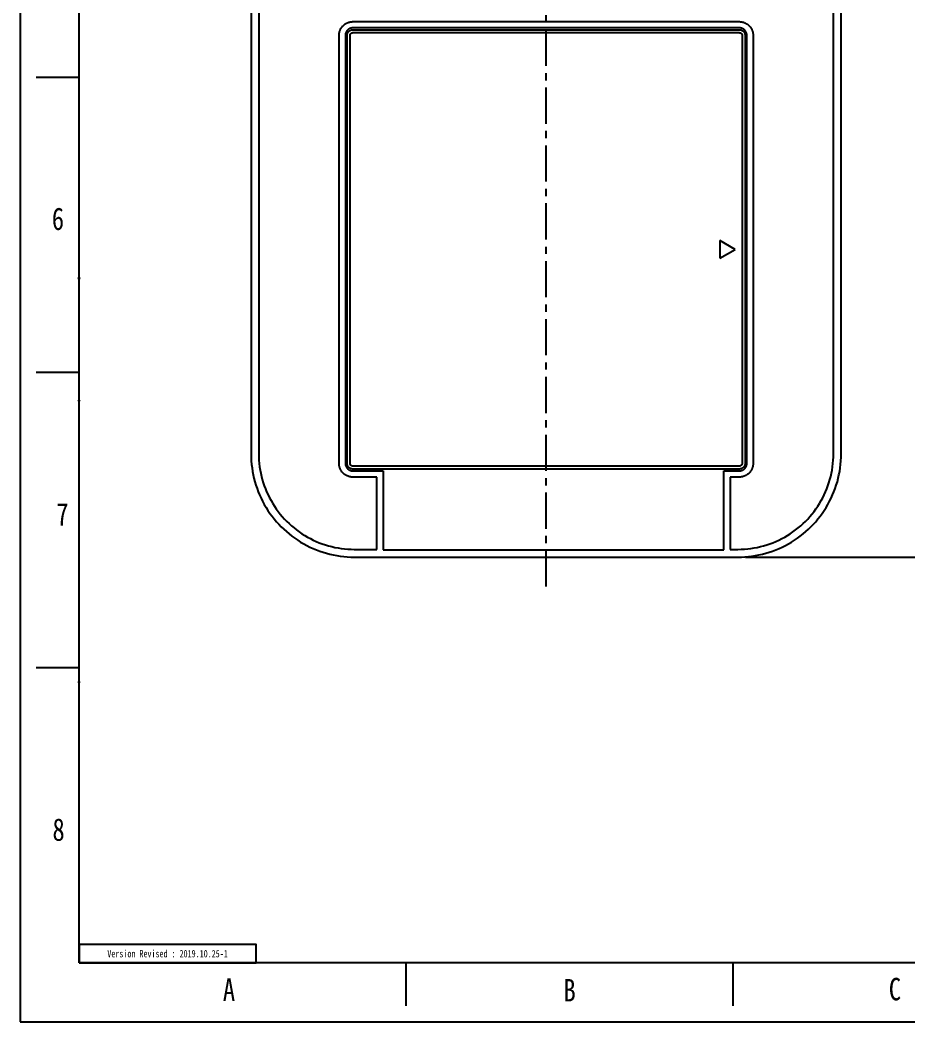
# Model space of a CAD drawing. Header units: millimetres. Extents: x 2797 to 5646, y -2218 to -1126.
# Drawn here: x 2796.8 to 3097.8, y -2218.1 to -1878.7 of the extents above; entities that cross this region are included whole.
import ezdxf

# ---------------------------------------------------------------- set-up
doc = ezdxf.new("R2010")
doc.units = ezdxf.units.MM
doc.header["$LTSCALE"] = 32.67
doc.header["$PDMODE"] = 3
doc.header["$PDSIZE"] = 0.3
doc.linetypes.add('CENTER', pattern=[0.6, 0.375, -0.075, 0.075, -0.075])
doc.layers.get('0').update_dxf_attribs({"linetype": 'CONTINUOUS'})
doc.layers.get('Defpoints').update_dxf_attribs({"linetype": 'CONTINUOUS'})
for name, color, linetype in [('______', 1, 'CENTER'), ('FORM', 7, 'CONTINUOUS'), ('OUTLINE', 2, 'CONTINUOUS'), ('TEXT', 2, 'CONTINUOUS')]:
    doc.layers.add(name, color=color, linetype=linetype)
doc.styles.get("Standard").update_dxf_attribs({"font": 'txt', "width": 0.8})
doc.dimstyles.new('DIMSTYLE_1', dxfattribs={"dimtxt": 3.5, "dimasz": 3.5, "dimexe": 1, "dimexo": 1, "dimgap": 1, "dimtad": 1, "dimzin": 0, "dimdsep": 46, "dimtxsty": 'Standard', "dimcen": 0, "dimclrd": 5, "dimclre": 5, "dimazin": 0, "dimtp": 0.3, "dimtm": 0.3, "dimtfac": 1, "dimtofl": 0, "dimtmove": 0, "dimatfit": 3, "dimfxl": 0, "dimtolj": 1, "dimtzin": 0, "dimarcsym": 0})

# ---------------------------------------------------------------- blocks, each defined once
blk = doc.blocks.new('*D63')
at = {"color": 3, "lineweight": -2}
for p, q in [((3042.11, -1770.63), (3122.97, -1770.63)), ((3121.97, -1780.63), (3121.97, -2050.62)), ((3042.71, -2060.62), (3122.97, -2060.62))]:
    blk.add_line(p, q, dxfattribs=at)
at = {"color": 3}
for points in [[(3120.3, -1780.63), (3123.64, -1780.63), (3121.97, -1770.63)], [(3120.3, -2050.62), (3123.64, -2050.62), (3121.97, -2060.62)]]:
    blk.add_solid(points, dxfattribs=at)
at = {"layer": 'Defpoints', "color": 0}
for p in [(3040.11, -1770.63), (3040.71, -2060.62), (3121.97, -2060.62)]:
    blk.add_point(p, dxfattribs=at)
at = {"color": 3, "insert": (3114.97, -1915.63), "char_height": 10, "attachment_point": 5, "rotation": 90}
blk.add_mtext('\\A1;290', dxfattribs=at)

msp = doc.modelspace()

# ---------------------------------------------------------------- linework, layer by layer
at = {"color": 7, "linetype": 'Continuous'}
for p, q in [((2796.82, -1378.13), (2796.82, -2218.13)), ((2816.82, -1898.13), (2802.29, -1898.13)), ((2816.82, -1998.13), (2802.29, -1998.13)), ((2816.82, -2098.13), (2802.29, -2098.13)), ((2927.63, -2198.14), (2927.63, -2212.67)), ((3038.43, -2198.13), (3038.43, -2212.67)), ((2796.82, -2218.13), (3390.82, -2218.13))]:
    msp.add_line(p, q, dxfattribs=at)
at = {"linetype": 'Continuous'}
for p, q in [((2816.82, -2198.13), (2816.82, -1398.13)), ((3370.82, -2198.13), (2816.82, -2198.13))]:
    msp.add_line(p, q, dxfattribs=at)
for p in [(2816.82, -1966.15), (2816.82, -1966.15), (2816.82, -2007.53), (2816.82, -2007.53), (2816.82, -2102.83), (2816.82, -2102.83)]:
    msp.add_point(p)
at = {"layer": '______', "color": 1}
msp.add_line((2975.11, -2070.63), (2975.11, -1760.63), dxfattribs=at)
at = {"layer": 'FORM'}
msp.add_lwpolyline([(2816.82, -2198.13), (2876.82, -2198.13), (2876.82, -2191.88), (2816.82, -2191.88)], close=True, dxfattribs=at)
at = {"layer": 'OUTLINE', "color": 7}
for p, q in [((2875.11, -1805.63), (2875.11, -2025.63)), ((2877.73, -1805.64), (2877.73, -2025.63)), ((3072.5, -2025.63), (3072.5, -1805.64)), ((3075.11, -2025.63), (3075.11, -1805.63)), ((2906.33, -1880.59), (2906.44, -1880.48)), ((2906.44, -1880.48), (2906.56, -1880.37)), ((2906.56, -1880.37), (2906.69, -1880.27)), ((2906.69, -1880.27), (2906.81, -1880.17)), ((2906.81, -1880.17), (2906.94, -1880.07)), ((2906.94, -1880.07), (2907.07, -1879.99)), ((2907.07, -1879.99), (2907.21, -1879.9)), ((2907.21, -1879.9), (2907.34, -1879.82)), ((2907.34, -1879.82), (2907.48, -1879.74)), ((2907.48, -1879.74), (2907.63, -1879.67)), ((2907.63, -1879.67), (2907.77, -1879.61)), ((2907.77, -1879.61), (2907.92, -1879.55)), ((2907.92, -1879.55), (2908.07, -1879.49)), ((2908.07, -1879.49), (2908.22, -1879.44)), ((2908.22, -1879.44), (2908.37, -1879.4)), ((2908.37, -1879.4), (2908.53, -1879.36)), ((2908.53, -1879.36), (2908.68, -1879.32)), ((2908.68, -1879.32), (2908.84, -1879.29)), ((2908.84, -1879.29), (2908.99, -1879.27)), ((2908.99, -1879.27), (2909.15, -1879.25)), ((2909.15, -1879.25), (2909.31, -1879.24)), ((2909.31, -1879.24), (2909.47, -1879.23)), ((2909.47, -1879.23), (2909.63, -1879.23)), ((2909.63, -1879.23), (3040.6, -1879.23)), ((3040.6, -1879.23), (3040.76, -1879.23)), ((3040.76, -1879.23), (3040.93, -1879.24)), ((3040.93, -1879.24), (3041.09, -1879.25)), ((3041.09, -1879.25), (3041.25, -1879.27)), ((3041.25, -1879.27), (3041.41, -1879.29)), ((3041.41, -1879.29), (3041.57, -1879.33)), ((3041.57, -1879.33), (3041.73, -1879.36)), ((3041.73, -1879.36), (3041.89, -1879.4)), ((3041.89, -1879.4), (3042.04, -1879.45)), ((3042.04, -1879.45), (3042.2, -1879.5)), ((3042.2, -1879.5), (3042.35, -1879.56)), ((3042.35, -1879.56), (3042.5, -1879.63)), ((3042.5, -1879.63), (3042.64, -1879.69)), ((3042.64, -1879.69), (3042.79, -1879.77)), ((3042.79, -1879.77), (3042.93, -1879.85)), ((3042.93, -1879.85), (3043.07, -1879.93)), ((3043.07, -1879.93), (3043.21, -1880.02)), ((3043.21, -1880.02), (3043.34, -1880.11)), ((3043.34, -1880.11), (3043.47, -1880.21)), ((3043.47, -1880.21), (3043.6, -1880.31)), ((3043.6, -1880.31), (3043.72, -1880.42)), ((3043.72, -1880.42), (3043.84, -1880.53)), ((3043.84, -1880.53), (3043.96, -1880.64)), ((2904.96, -1883.72), (2904.97, -1883.56)), ((2904.96, -1883.88), (2904.96, -1883.72)), ((2904.96, -2028.88), (2904.96, -1883.88)), ((2904.97, -1883.56), (2904.98, -1883.4)), ((2904.98, -1883.4), (2905, -1883.25)), ((2905, -1883.25), (2905.03, -1883.09)), ((2905.03, -1883.09), (2905.06, -1882.93)), ((2905.06, -1882.93), (2905.09, -1882.78)), ((2905.09, -1882.78), (2905.13, -1882.62)), ((2905.13, -1882.62), (2905.18, -1882.47)), ((2905.18, -1882.47), (2905.23, -1882.32)), ((2905.23, -1882.32), (2905.29, -1882.17)), ((2905.29, -1882.17), (2905.35, -1882.02)), ((2905.35, -1882.02), (2905.41, -1881.88)), ((2905.41, -1881.88), (2905.49, -1881.74)), ((2905.49, -1881.74), (2905.56, -1881.6)), ((2905.56, -1881.6), (2905.64, -1881.46)), ((2905.64, -1881.46), (2905.73, -1881.32)), ((2905.73, -1881.32), (2905.82, -1881.19)), ((2905.82, -1881.19), (2905.91, -1881.07)), ((2905.91, -1881.07), (2906.01, -1880.94)), ((2906.01, -1880.94), (2906.11, -1880.82)), ((2906.11, -1880.82), (2906.22, -1880.7)), ((2906.22, -1880.7), (2906.33, -1880.59)), ((2907.09, -1883.62), (2907.08, -1883.7)), ((2907.08, -1883.7), (2907.08, -1883.79)), ((2907.08, -1883.79), (2907.08, -1883.88)), ((2907.08, -1883.88), (2907.08, -2028.88)), ((2907.1, -1883.53), (2907.09, -1883.62)), ((2907.12, -1883.44), (2907.1, -1883.53)), ((2907.13, -1883.35), (2907.12, -1883.44)), ((2907.15, -1883.27), (2907.13, -1883.35)), ((2907.17, -1883.18), (2907.15, -1883.27)), ((2907.2, -1883.1), (2907.17, -1883.18)), ((2907.23, -1883.01), (2907.2, -1883.1)), ((2907.26, -1882.93), (2907.23, -1883.01)), ((2907.3, -1882.85), (2907.26, -1882.93)), ((2907.33, -1882.77), (2907.3, -1882.85)), ((2907.37, -1882.69), (2907.33, -1882.77)), ((2907.42, -1882.61), (2907.37, -1882.69)), ((2907.46, -1882.54), (2907.42, -1882.61)), ((2907.51, -1882.46), (2907.46, -1882.54)), ((2907.56, -1882.39), (2907.51, -1882.46)), ((2907.61, -1882.32), (2907.56, -1882.39)), ((2907.67, -1882.25), (2907.61, -1882.32)), ((2907.73, -1882.18), (2907.67, -1882.25)), ((2907.68, -1883.88), (2907.69, -1883.82)), ((2907.68, -2028.88), (2907.68, -1883.88)), ((2907.69, -1883.75), (2907.7, -1883.68)), ((2907.69, -1883.82), (2907.69, -1883.75)), ((2907.7, -1883.62), (2907.71, -1883.55)), ((2907.7, -1883.68), (2907.7, -1883.62)), ((2907.71, -1883.55), (2907.73, -1883.49)), ((2907.79, -1882.12), (2907.73, -1882.18)), ((2907.73, -1883.49), (2907.74, -1883.42)), ((2907.74, -1883.42), (2907.76, -1883.36)), ((2907.76, -1883.36), (2907.78, -1883.3)), ((2907.78, -1883.3), (2907.8, -1883.24)), ((2907.85, -1882.06), (2907.79, -1882.12)), ((2907.8, -1883.24), (2907.82, -1883.17)), ((2907.82, -1883.17), (2907.84, -1883.11)), ((2907.84, -1883.11), (2907.87, -1883.05)), ((2907.92, -1881.99), (2907.85, -1882.06)), ((2907.87, -1883.05), (2907.9, -1882.99)), ((2907.9, -1882.99), (2907.93, -1882.94)), ((2907.98, -1881.94), (2907.92, -1881.99)), ((2907.93, -1882.94), (2907.97, -1882.88)), ((2907.97, -1882.88), (2908, -1882.82)), ((2908.05, -1881.88), (2907.98, -1881.94)), ((2908, -1882.82), (2908.04, -1882.77)), ((2908.04, -1882.77), (2908.08, -1882.72)), ((2908.12, -1881.83), (2908.05, -1881.88)), ((2908.08, -1882.72), (2908.12, -1882.66)), ((2908.2, -1881.78), (2908.12, -1881.83)), ((2908.12, -1882.66), (2908.16, -1882.61)), ((2908.16, -1882.61), (2908.2, -1882.56)), ((2908.27, -1881.73), (2908.2, -1881.78)), ((2908.2, -1882.56), (2908.25, -1882.52)), ((2908.25, -1882.52), (2908.3, -1882.47)), ((2908.35, -1881.68), (2908.27, -1881.73)), ((2908.3, -1882.47), (2908.35, -1882.43)), ((2908.42, -1881.64), (2908.35, -1881.68)), ((2908.35, -1882.43), (2908.4, -1882.38)), ((2908.4, -1882.38), (2908.45, -1882.34)), ((2908.5, -1881.6), (2908.42, -1881.64)), ((2908.45, -1882.34), (2908.5, -1882.3)), ((2908.58, -1881.56), (2908.5, -1881.6)), ((2908.5, -1882.3), (2908.56, -1882.27)), ((2908.56, -1882.27), (2908.61, -1882.23)), ((2908.66, -1881.53), (2908.58, -1881.56)), ((2908.61, -1882.23), (2908.67, -1882.2)), ((2908.75, -1881.5), (2908.66, -1881.53)), ((2908.67, -1882.2), (2908.73, -1882.17)), ((2908.68, -1883.88), (2908.69, -1883.85)), ((2908.68, -2028.88), (2908.68, -1883.88)), ((2908.69, -1883.75), (2908.7, -1883.72)), ((2908.69, -1883.79), (2908.69, -1883.75)), ((2908.69, -1883.82), (2908.69, -1883.79)), ((2908.69, -1883.85), (2908.69, -1883.82)), ((2908.7, -1883.69), (2908.71, -1883.66)), ((2908.7, -1883.72), (2908.7, -1883.69)), ((2908.71, -1883.66), (2908.72, -1883.63)), ((2908.72, -1883.63), (2908.73, -1883.6)), ((2908.73, -1882.17), (2908.79, -1882.14)), ((2908.73, -1883.6), (2908.74, -1883.57)), ((2908.74, -1883.57), (2908.75, -1883.54)), ((2908.83, -1881.47), (2908.75, -1881.5)), ((2908.75, -1883.54), (2908.76, -1883.51)), ((2908.76, -1883.51), (2908.77, -1883.48)), ((2908.77, -1883.48), (2908.79, -1883.45)), ((2908.79, -1882.14), (2908.85, -1882.11)), ((2908.79, -1883.45), (2908.8, -1883.43)), ((2908.8, -1883.43), (2908.82, -1883.4)), ((2908.82, -1883.4), (2908.84, -1883.37)), ((2908.92, -1881.44), (2908.83, -1881.47)), ((2908.84, -1883.37), (2908.86, -1883.34)), ((2908.85, -1882.11), (2908.91, -1882.09)), ((2908.86, -1883.34), (2908.87, -1883.32)), ((2908.87, -1883.32), (2908.89, -1883.29)), ((2908.89, -1883.29), (2908.91, -1883.27)), ((2908.91, -1882.09), (2908.97, -1882.06)), ((2908.91, -1883.27), (2908.94, -1883.25)), ((2909, -1881.42), (2908.92, -1881.44)), ((2908.94, -1883.25), (2908.96, -1883.22)), ((2908.96, -1883.22), (2908.98, -1883.2)), ((2908.97, -1882.06), (2909.03, -1882.04)), ((2908.98, -1883.2), (2909, -1883.18)), ((2909.09, -1881.4), (2909, -1881.42)), ((2909, -1883.18), (2909.03, -1883.16)), ((2909.03, -1882.04), (2909.09, -1882.02)), ((2909.03, -1883.16), (2909.05, -1883.14)), ((2909.05, -1883.14), (2909.08, -1883.12)), ((2909.08, -1883.12), (2909.1, -1883.1)), ((2909.17, -1881.38), (2909.09, -1881.4)), ((2909.09, -1882.02), (2909.16, -1882.01)), ((2909.1, -1883.1), (2909.13, -1883.09)), ((2909.13, -1883.09), (2909.16, -1883.07)), ((2909.16, -1882.01), (2909.22, -1881.99)), ((2909.16, -1883.07), (2909.19, -1883.06)), ((2909.26, -1881.37), (2909.17, -1881.38)), ((2909.19, -1883.06), (2909.22, -1883.04)), ((2909.22, -1881.99), (2909.29, -1881.98)), ((2909.22, -1883.04), (2909.24, -1883.03)), ((2909.24, -1883.03), (2909.27, -1883.02)), ((2909.35, -1881.36), (2909.26, -1881.37)), ((2909.27, -1883.02), (2909.3, -1883)), ((2909.29, -1881.98), (2909.35, -1881.97)), ((2909.3, -1883), (2909.33, -1882.99)), ((2909.33, -1882.99), (2909.36, -1882.99)), ((2909.44, -1881.35), (2909.35, -1881.36)), ((2909.35, -1881.97), (2909.42, -1881.96)), ((2909.36, -1882.99), (2909.39, -1882.98)), ((2909.39, -1882.98), (2909.43, -1882.97)), ((2909.42, -1881.96), (2909.48, -1881.96)), ((2909.43, -1882.97), (2909.46, -1882.96)), ((2909.53, -1881.34), (2909.44, -1881.35)), ((2909.46, -1882.96), (2909.49, -1882.96)), ((2909.48, -1881.96), (2909.55, -1881.95)), ((2909.49, -1882.96), (2909.52, -1882.96)), ((2909.52, -1882.96), (2909.55, -1882.95)), ((2909.61, -1881.34), (2909.53, -1881.34)), ((2909.55, -1881.95), (2909.61, -1881.95)), ((2909.55, -1882.95), (2909.58, -1882.95)), ((2909.58, -1882.95), (2909.61, -1882.95)), ((3040.61, -1881.34), (2909.61, -1881.34)), ((2909.61, -1881.95), (3040.61, -1881.95)), ((2909.61, -1882.95), (3040.61, -1882.95)), ((3040.7, -1881.34), (3040.61, -1881.34)), ((3040.61, -1881.95), (3040.68, -1881.95)), ((3040.61, -1882.95), (3040.65, -1882.95)), ((3040.65, -1882.95), (3040.68, -1882.95)), ((3040.68, -1881.95), (3040.75, -1881.96)), ((3040.68, -1882.95), (3040.71, -1882.96)), ((3040.79, -1881.35), (3040.7, -1881.34)), ((3040.71, -1882.96), (3040.74, -1882.96)), ((3040.74, -1882.96), (3040.77, -1882.96)), ((3040.75, -1881.96), (3040.81, -1881.96)), ((3040.77, -1882.96), (3040.8, -1882.97)), ((3040.88, -1881.36), (3040.79, -1881.35)), ((3040.8, -1882.97), (3040.84, -1882.98)), ((3040.81, -1881.96), (3040.88, -1881.97)), ((3040.84, -1882.98), (3040.87, -1882.99)), ((3040.87, -1882.99), (3040.9, -1882.99)), ((3040.97, -1881.37), (3040.88, -1881.36)), ((3040.88, -1881.97), (3040.94, -1881.98)), ((3040.9, -1882.99), (3040.93, -1883)), ((3040.93, -1883), (3040.96, -1883.02)), ((3040.94, -1881.98), (3041.01, -1881.99)), ((3040.96, -1883.02), (3040.99, -1883.03)), ((3041.06, -1881.38), (3040.97, -1881.37)), ((3040.99, -1883.03), (3041.01, -1883.04)), ((3041.01, -1881.99), (3041.07, -1882.01)), ((3041.01, -1883.04), (3041.04, -1883.06)), ((3041.04, -1883.06), (3041.07, -1883.07)), ((3041.14, -1881.4), (3041.06, -1881.38)), ((3041.07, -1882.01), (3041.14, -1882.02)), ((3041.07, -1883.07), (3041.1, -1883.09)), ((3041.1, -1883.09), (3041.12, -1883.1)), ((3041.12, -1883.1), (3041.15, -1883.12)), ((3041.23, -1881.42), (3041.14, -1881.4)), ((3041.14, -1882.02), (3041.2, -1882.04)), ((3041.15, -1883.12), (3041.18, -1883.14)), ((3041.18, -1883.14), (3041.2, -1883.16)), ((3041.2, -1882.04), (3041.26, -1882.06)), ((3041.2, -1883.16), (3041.23, -1883.18)), ((3041.31, -1881.44), (3041.23, -1881.42)), ((3041.23, -1883.18), (3041.25, -1883.2)), ((3041.25, -1883.2), (3041.27, -1883.22)), ((3041.26, -1882.06), (3041.32, -1882.09)), ((3041.27, -1883.22), (3041.29, -1883.25)), ((3041.29, -1883.25), (3041.32, -1883.27)), ((3041.4, -1881.47), (3041.31, -1881.44)), ((3041.32, -1882.09), (3041.38, -1882.11)), ((3041.32, -1883.27), (3041.34, -1883.29)), ((3041.34, -1883.29), (3041.36, -1883.32)), ((3041.36, -1883.32), (3041.37, -1883.34)), ((3041.37, -1883.34), (3041.39, -1883.37)), ((3041.38, -1882.11), (3041.44, -1882.14)), ((3041.39, -1883.37), (3041.41, -1883.4)), ((3041.48, -1881.5), (3041.4, -1881.47)), ((3041.41, -1883.4), (3041.43, -1883.43)), ((3041.43, -1883.43), (3041.44, -1883.45)), ((3041.44, -1882.14), (3041.5, -1882.17)), ((3041.44, -1883.45), (3041.45, -1883.48)), ((3041.45, -1883.48), (3041.47, -1883.51)), ((3041.47, -1883.51), (3041.48, -1883.54)), ((3041.57, -1881.53), (3041.48, -1881.5)), ((3041.48, -1883.54), (3041.49, -1883.57)), ((3041.49, -1883.57), (3041.5, -1883.6)), ((3041.5, -1882.17), (3041.56, -1882.2)), ((3041.5, -1883.6), (3041.51, -1883.63)), ((3041.51, -1883.63), (3041.52, -1883.66)), ((3041.52, -1883.66), (3041.53, -1883.69)), ((3041.53, -1883.69), (3041.53, -1883.72)), ((3041.53, -1883.72), (3041.54, -1883.75)), ((3041.54, -1883.75), (3041.54, -1883.79)), ((3041.54, -1883.79), (3041.54, -1883.82)), ((3041.54, -1883.82), (3041.54, -1883.85)), ((3041.54, -1883.85), (3041.54, -1883.88)), ((3041.54, -1883.88), (3041.54, -2028.88)), ((3041.56, -1882.2), (3041.62, -1882.23)), ((3041.65, -1881.56), (3041.57, -1881.53)), ((3041.62, -1882.23), (3041.67, -1882.27)), ((3041.73, -1881.6), (3041.65, -1881.56)), ((3041.67, -1882.27), (3041.73, -1882.3)), ((3041.81, -1881.64), (3041.73, -1881.6)), ((3041.73, -1882.3), (3041.78, -1882.34)), ((3041.78, -1882.34), (3041.83, -1882.38)), ((3041.88, -1881.68), (3041.81, -1881.64)), ((3041.83, -1882.38), (3041.88, -1882.43)), ((3041.96, -1881.73), (3041.88, -1881.68)), ((3041.88, -1882.43), (3041.93, -1882.47)), ((3041.93, -1882.47), (3041.98, -1882.52)), ((3042.03, -1881.78), (3041.96, -1881.73)), ((3041.98, -1882.52), (3042.03, -1882.56)), ((3042.11, -1881.83), (3042.03, -1881.78)), ((3042.03, -1882.56), (3042.07, -1882.61)), ((3042.07, -1882.61), (3042.11, -1882.66)), ((3042.18, -1881.88), (3042.11, -1881.83)), ((3042.11, -1882.66), (3042.15, -1882.72)), ((3042.15, -1882.72), (3042.19, -1882.77)), ((3042.25, -1881.94), (3042.18, -1881.88)), ((3042.19, -1882.77), (3042.23, -1882.82)), ((3042.23, -1882.82), (3042.26, -1882.88)), ((3042.31, -1881.99), (3042.25, -1881.94)), ((3042.26, -1882.88), (3042.3, -1882.94)), ((3042.3, -1882.94), (3042.33, -1882.99)), ((3042.38, -1882.06), (3042.31, -1881.99)), ((3042.33, -1882.99), (3042.36, -1883.05)), ((3042.36, -1883.05), (3042.38, -1883.11)), ((3042.44, -1882.12), (3042.38, -1882.06)), ((3042.38, -1883.11), (3042.41, -1883.17)), ((3042.41, -1883.17), (3042.43, -1883.24)), ((3042.43, -1883.24), (3042.45, -1883.3)), ((3042.5, -1882.18), (3042.44, -1882.12)), ((3042.45, -1883.3), (3042.47, -1883.36)), ((3042.47, -1883.36), (3042.49, -1883.42)), ((3042.49, -1883.42), (3042.5, -1883.49)), ((3042.56, -1882.25), (3042.5, -1882.18)), ((3042.5, -1883.49), (3042.52, -1883.55)), ((3042.52, -1883.55), (3042.53, -1883.62)), ((3042.53, -1883.62), (3042.53, -1883.68)), ((3042.53, -1883.68), (3042.54, -1883.75)), ((3042.54, -1883.75), (3042.54, -1883.82)), ((3042.54, -1883.82), (3042.54, -1883.88)), ((3042.54, -1883.88), (3042.54, -2028.88)), ((3042.62, -1882.32), (3042.56, -1882.25)), ((3042.67, -1882.39), (3042.62, -1882.32)), ((3042.72, -1882.46), (3042.67, -1882.39)), ((3042.77, -1882.54), (3042.72, -1882.46)), ((3042.81, -1882.61), (3042.77, -1882.54)), ((3042.86, -1882.69), (3042.81, -1882.61)), ((3042.9, -1882.77), (3042.86, -1882.69)), ((3042.93, -1882.85), (3042.9, -1882.77)), ((3042.97, -1882.93), (3042.93, -1882.85)), ((3043, -1883.01), (3042.97, -1882.93)), ((3043.03, -1883.1), (3043, -1883.01)), ((3043.05, -1883.18), (3043.03, -1883.1)), ((3043.08, -1883.27), (3043.05, -1883.18)), ((3043.1, -1883.35), (3043.08, -1883.27)), ((3043.11, -1883.44), (3043.1, -1883.35)), ((3043.13, -1883.53), (3043.11, -1883.44)), ((3043.14, -1883.62), (3043.13, -1883.53)), ((3043.15, -1883.7), (3043.14, -1883.62)), ((3043.15, -1883.79), (3043.15, -1883.7)), ((3043.15, -1883.88), (3043.15, -1883.79)), ((3043.15, -2028.88), (3043.15, -1883.88)), ((3043.96, -1880.64), (3044.07, -1880.76)), ((3044.07, -1880.76), (3044.17, -1880.89)), ((3044.17, -1880.89), (3044.28, -1881.01)), ((3044.28, -1881.01), (3044.38, -1881.14)), ((3044.38, -1881.14), (3044.47, -1881.27)), ((3044.47, -1881.27), (3044.56, -1881.41)), ((3044.56, -1881.41), (3044.64, -1881.55)), ((3044.64, -1881.55), (3044.72, -1881.69)), ((3044.72, -1881.69), (3044.8, -1881.84)), ((3044.8, -1881.84), (3044.86, -1881.99)), ((3044.86, -1881.99), (3044.93, -1882.13)), ((3044.93, -1882.13), (3044.99, -1882.29)), ((3044.99, -1882.29), (3045.04, -1882.44)), ((3045.04, -1882.44), (3045.09, -1882.6)), ((3045.09, -1882.6), (3045.13, -1882.75)), ((3045.13, -1882.75), (3045.17, -1882.91)), ((3045.17, -1882.91), (3045.2, -1883.07)), ((3045.2, -1883.07), (3045.22, -1883.23)), ((3045.22, -1883.23), (3045.24, -1883.39)), ((3045.24, -1883.39), (3045.26, -1883.56)), ((3045.26, -1883.56), (3045.27, -1883.72)), ((3045.27, -1883.72), (3045.27, -1883.88)), ((3045.27, -1883.88), (3045.27, -2028.88)), ((3039.24, -1956.38), (3034.04, -1953.38)), ((3034.04, -1953.38), (3034.04, -1959.38)), ((3034.04, -1959.38), (3039.24, -1956.38)), ((2875.11, -2025.63), (2875.14, -2026.83)), ((2877.73, -2025.63), (2877.75, -2026.74)), ((3072.48, -2026.74), (3072.5, -2025.63)), ((3075.09, -2026.83), (3075.11, -2025.63)), ((2875.14, -2026.83), (2875.2, -2028.02)), ((2875.2, -2028.02), (2875.3, -2029.21)), ((2875.3, -2029.21), (2875.44, -2030.4)), ((2877.75, -2026.74), (2877.81, -2027.84)), ((2877.81, -2027.84), (2877.9, -2028.94)), ((2877.9, -2028.94), (2878.03, -2030.04)), ((2904.96, -2029.04), (2904.96, -2028.88)), ((2904.97, -2029.2), (2904.96, -2029.04)), ((2904.98, -2029.36), (2904.97, -2029.2)), ((2905, -2029.52), (2904.98, -2029.36)), ((2905.03, -2029.67), (2905, -2029.52)), ((2905.06, -2029.83), (2905.03, -2029.67)), ((2905.09, -2029.99), (2905.06, -2029.83)), ((2907.08, -2028.88), (2907.08, -2028.97)), ((2907.08, -2028.97), (2907.08, -2029.06)), ((2907.08, -2029.06), (2907.09, -2029.15)), ((2907.09, -2029.15), (2907.1, -2029.23)), ((2907.1, -2029.23), (2907.12, -2029.32)), ((2907.12, -2029.32), (2907.13, -2029.41)), ((2907.13, -2029.41), (2907.15, -2029.5)), ((2907.15, -2029.5), (2907.17, -2029.58)), ((2907.17, -2029.58), (2907.2, -2029.67)), ((2907.2, -2029.67), (2907.23, -2029.75)), ((2907.23, -2029.75), (2907.26, -2029.83)), ((2907.26, -2029.83), (2907.3, -2029.91)), ((2907.69, -2028.95), (2907.68, -2028.88)), ((2907.69, -2029.01), (2907.69, -2028.95)), ((2907.7, -2029.08), (2907.69, -2029.01)), ((2907.7, -2029.14), (2907.7, -2029.08)), ((2907.71, -2029.21), (2907.7, -2029.14)), ((2907.73, -2029.27), (2907.71, -2029.21)), ((2907.74, -2029.34), (2907.73, -2029.27)), ((2907.76, -2029.4), (2907.74, -2029.34)), ((2907.78, -2029.47), (2907.76, -2029.4)), ((2907.8, -2029.53), (2907.78, -2029.47)), ((2907.82, -2029.59), (2907.8, -2029.53)), ((2907.84, -2029.65), (2907.82, -2029.59)), ((2907.87, -2029.71), (2907.84, -2029.65)), ((2907.9, -2029.77), (2907.87, -2029.71)), ((2907.93, -2029.83), (2907.9, -2029.77)), ((2907.97, -2029.88), (2907.93, -2029.83)), ((2908, -2029.94), (2907.97, -2029.88)), ((2908.69, -2028.91), (2908.68, -2028.88)), ((2908.69, -2028.94), (2908.69, -2028.91)), ((2908.69, -2028.98), (2908.69, -2028.94)), ((2908.69, -2029.01), (2908.69, -2028.98)), ((2908.7, -2029.04), (2908.69, -2029.01)), ((2908.7, -2029.07), (2908.7, -2029.04)), ((2908.71, -2029.1), (2908.7, -2029.07)), ((2908.72, -2029.13), (2908.71, -2029.1)), ((2908.73, -2029.16), (2908.72, -2029.13)), ((2908.74, -2029.19), (2908.73, -2029.16)), ((2908.75, -2029.22), (2908.74, -2029.19)), ((2908.76, -2029.25), (2908.75, -2029.22)), ((2908.77, -2029.28), (2908.76, -2029.25)), ((2908.79, -2029.31), (2908.77, -2029.28)), ((2908.8, -2029.34), (2908.79, -2029.31)), ((2908.82, -2029.36), (2908.8, -2029.34)), ((2908.84, -2029.39), (2908.82, -2029.36)), ((2908.86, -2029.42), (2908.84, -2029.39)), ((2908.87, -2029.44), (2908.86, -2029.42)), ((2908.89, -2029.47), (2908.87, -2029.44)), ((2908.91, -2029.49), (2908.89, -2029.47)), ((2908.94, -2029.52), (2908.91, -2029.49)), ((2908.96, -2029.54), (2908.94, -2029.52)), ((2908.98, -2029.56), (2908.96, -2029.54)), ((2909, -2029.58), (2908.98, -2029.56)), ((2909.03, -2029.6), (2909, -2029.58)), ((2909.05, -2029.62), (2909.03, -2029.6)), ((2909.08, -2029.64), (2909.05, -2029.62)), ((2909.1, -2029.66), (2909.08, -2029.64)), ((2909.13, -2029.68), (2909.1, -2029.66)), ((2909.16, -2029.69), (2909.13, -2029.68)), ((2909.19, -2029.71), (2909.16, -2029.69)), ((2909.22, -2029.72), (2909.19, -2029.71)), ((2909.24, -2029.73), (2909.22, -2029.72)), ((2909.27, -2029.75), (2909.24, -2029.73)), ((2909.3, -2029.76), (2909.27, -2029.75)), ((2909.33, -2029.77), (2909.3, -2029.76)), ((2909.36, -2029.78), (2909.33, -2029.77)), ((2909.39, -2029.78), (2909.36, -2029.78)), ((2909.43, -2029.79), (2909.39, -2029.78)), ((2909.46, -2029.8), (2909.43, -2029.79)), ((2909.49, -2029.8), (2909.46, -2029.8)), ((2909.52, -2029.81), (2909.49, -2029.8)), ((2909.55, -2029.81), (2909.52, -2029.81)), ((2909.58, -2029.81), (2909.55, -2029.81)), ((2909.61, -2029.81), (2909.58, -2029.81)), ((3040.61, -2029.81), (2909.61, -2029.81)), ((3040.65, -2029.81), (3040.61, -2029.81)), ((3040.68, -2029.81), (3040.65, -2029.81)), ((3040.71, -2029.81), (3040.68, -2029.81)), ((3040.74, -2029.8), (3040.71, -2029.81)), ((3040.78, -2029.8), (3040.74, -2029.8)), ((3040.81, -2029.79), (3040.78, -2029.8)), ((3040.84, -2029.78), (3040.81, -2029.79)), ((3040.87, -2029.78), (3040.84, -2029.78)), ((3040.9, -2029.77), (3040.87, -2029.78)), ((3040.93, -2029.76), (3040.9, -2029.77)), ((3040.96, -2029.74), (3040.93, -2029.76)), ((3040.99, -2029.73), (3040.96, -2029.74)), ((3041.02, -2029.72), (3040.99, -2029.73)), ((3041.05, -2029.7), (3041.02, -2029.72)), ((3041.08, -2029.69), (3041.05, -2029.7)), ((3041.11, -2029.67), (3041.08, -2029.69)), ((3041.13, -2029.65), (3041.11, -2029.67)), ((3041.16, -2029.63), (3041.13, -2029.65)), ((3041.19, -2029.61), (3041.16, -2029.63)), ((3041.21, -2029.59), (3041.19, -2029.61)), ((3041.24, -2029.57), (3041.21, -2029.59)), ((3041.26, -2029.55), (3041.24, -2029.57)), ((3041.28, -2029.53), (3041.26, -2029.55)), ((3041.31, -2029.5), (3041.28, -2029.53)), ((3041.33, -2029.48), (3041.31, -2029.5)), ((3041.35, -2029.45), (3041.33, -2029.48)), ((3041.37, -2029.43), (3041.35, -2029.45)), ((3041.39, -2029.4), (3041.37, -2029.43)), ((3041.4, -2029.37), (3041.39, -2029.4)), ((3041.42, -2029.35), (3041.4, -2029.37)), ((3041.44, -2029.32), (3041.42, -2029.35)), ((3041.45, -2029.29), (3041.44, -2029.32)), ((3041.46, -2029.26), (3041.45, -2029.29)), ((3041.48, -2029.23), (3041.46, -2029.26)), ((3041.49, -2029.2), (3041.48, -2029.23)), ((3041.5, -2029.17), (3041.49, -2029.2)), ((3041.51, -2029.14), (3041.5, -2029.17)), ((3041.52, -2029.11), (3041.51, -2029.14)), ((3041.53, -2029.04), (3041.52, -2029.07)), ((3041.52, -2029.07), (3041.52, -2029.11)), ((3041.54, -2029.01), (3041.53, -2029.04)), ((3041.54, -2028.88), (3041.54, -2028.91)), ((3041.54, -2028.91), (3041.54, -2028.95)), ((3041.54, -2028.95), (3041.54, -2028.98)), ((3041.54, -2028.98), (3041.54, -2029.01)), ((3042.26, -2029.88), (3042.23, -2029.94)), ((3042.3, -2029.83), (3042.26, -2029.88)), ((3042.33, -2029.77), (3042.3, -2029.83)), ((3042.36, -2029.71), (3042.33, -2029.77)), ((3042.38, -2029.65), (3042.36, -2029.71)), ((3042.41, -2029.59), (3042.38, -2029.65)), ((3042.43, -2029.53), (3042.41, -2029.59)), ((3042.45, -2029.47), (3042.43, -2029.53)), ((3042.47, -2029.4), (3042.45, -2029.47)), ((3042.49, -2029.34), (3042.47, -2029.4)), ((3042.5, -2029.27), (3042.49, -2029.34)), ((3042.52, -2029.21), (3042.5, -2029.27)), ((3042.53, -2029.14), (3042.52, -2029.21)), ((3042.54, -2029.01), (3042.53, -2029.08)), ((3042.53, -2029.08), (3042.53, -2029.14)), ((3042.54, -2028.88), (3042.54, -2028.95)), ((3042.54, -2028.95), (3042.54, -2029.01)), ((3042.91, -2029.97), (3042.94, -2029.89)), ((3042.94, -2029.89), (3042.98, -2029.81)), ((3042.98, -2029.81), (3043.01, -2029.73)), ((3043.01, -2029.73), (3043.03, -2029.65)), ((3043.03, -2029.65), (3043.06, -2029.57)), ((3043.06, -2029.57), (3043.08, -2029.48)), ((3043.08, -2029.48), (3043.1, -2029.4)), ((3043.1, -2029.4), (3043.12, -2029.31)), ((3043.12, -2029.31), (3043.13, -2029.23)), ((3043.13, -2029.23), (3043.14, -2029.14)), ((3043.14, -2029.14), (3043.15, -2029.05)), ((3043.15, -2028.97), (3043.15, -2028.88)), ((3043.15, -2029.05), (3043.15, -2028.97)), ((3045.17, -2029.83), (3045.14, -2029.99)), ((3045.2, -2029.67), (3045.17, -2029.83)), ((3045.23, -2029.52), (3045.2, -2029.67)), ((3045.25, -2029.36), (3045.23, -2029.52)), ((3045.26, -2029.2), (3045.25, -2029.36)), ((3045.27, -2029.04), (3045.26, -2029.2)), ((3045.27, -2028.88), (3045.27, -2029.04)), ((3072.2, -2030.04), (3072.33, -2028.94)), ((3072.33, -2028.94), (3072.42, -2027.84)), ((3072.42, -2027.84), (3072.48, -2026.74)), ((3074.79, -2030.4), (3074.93, -2029.21)), ((3074.93, -2029.21), (3075.03, -2028.02)), ((3075.03, -2028.02), (3075.09, -2026.83)), ((2875.44, -2030.4), (2875.62, -2031.58)), ((2875.62, -2031.58), (2875.85, -2032.76)), ((2875.85, -2032.76), (2876.11, -2033.92)), ((2878.03, -2030.04), (2878.2, -2031.14)), ((2878.2, -2031.14), (2878.41, -2032.22)), ((2878.41, -2032.22), (2878.65, -2033.3)), ((2905.13, -2030.14), (2905.09, -2029.99)), ((2905.18, -2030.29), (2905.13, -2030.14)), ((2905.23, -2030.44), (2905.18, -2030.29)), ((2905.29, -2030.59), (2905.23, -2030.44)), ((2905.35, -2030.74), (2905.29, -2030.59)), ((2905.41, -2030.88), (2905.35, -2030.74)), ((2905.49, -2031.03), (2905.41, -2030.88)), ((2905.56, -2031.17), (2905.49, -2031.03)), ((2905.64, -2031.3), (2905.56, -2031.17)), ((2905.73, -2031.44), (2905.64, -2031.3)), ((2905.82, -2031.57), (2905.73, -2031.44)), ((2905.91, -2031.7), (2905.82, -2031.57)), ((2906.01, -2031.82), (2905.91, -2031.7)), ((2906.11, -2031.95), (2906.01, -2031.82)), ((2906.22, -2032.06), (2906.11, -2031.95)), ((2906.33, -2032.18), (2906.22, -2032.06)), ((2906.45, -2032.29), (2906.33, -2032.18)), ((2906.56, -2032.39), (2906.45, -2032.29)), ((2906.69, -2032.5), (2906.56, -2032.39)), ((2906.81, -2032.6), (2906.69, -2032.5)), ((2906.94, -2032.69), (2906.81, -2032.6)), ((2907.07, -2032.78), (2906.94, -2032.69)), ((2907.21, -2032.86), (2907.07, -2032.78)), ((2907.35, -2032.94), (2907.21, -2032.86)), ((2907.3, -2029.91), (2907.33, -2029.99)), ((2907.33, -2029.99), (2907.37, -2030.07)), ((2907.49, -2033.02), (2907.35, -2032.94)), ((2907.37, -2030.07), (2907.42, -2030.15)), ((2907.42, -2030.15), (2907.46, -2030.23)), ((2907.46, -2030.23), (2907.51, -2030.3)), ((2907.63, -2033.09), (2907.49, -2033.02)), ((2907.51, -2030.3), (2907.56, -2030.37)), ((2907.56, -2030.37), (2907.61, -2030.44)), ((2907.61, -2030.44), (2907.67, -2030.51)), ((2907.77, -2033.15), (2907.63, -2033.09)), ((2907.67, -2030.51), (2907.73, -2030.58)), ((2907.73, -2030.58), (2907.79, -2030.64)), ((2907.92, -2033.22), (2907.77, -2033.15)), ((2907.79, -2030.64), (2907.85, -2030.71)), ((2907.85, -2030.71), (2907.92, -2030.77)), ((2907.92, -2030.77), (2907.98, -2030.83)), ((2908.07, -2033.27), (2907.92, -2033.22)), ((2907.98, -2030.83), (2908.05, -2030.88)), ((2908.04, -2029.99), (2908, -2029.94)), ((2908.08, -2030.05), (2908.04, -2029.99)), ((2908.05, -2030.88), (2908.12, -2030.93)), ((2908.22, -2033.32), (2908.07, -2033.27)), ((2908.12, -2030.1), (2908.08, -2030.05)), ((2908.16, -2030.15), (2908.12, -2030.1)), ((2908.12, -2030.93), (2908.2, -2030.99)), ((2908.2, -2030.2), (2908.16, -2030.15)), ((2908.25, -2030.25), (2908.2, -2030.2)), ((2908.2, -2030.99), (2908.27, -2031.03)), ((2908.3, -2030.29), (2908.25, -2030.25)), ((2908.27, -2031.03), (2908.35, -2031.08)), ((2908.35, -2030.34), (2908.3, -2030.29)), ((2908.4, -2030.38), (2908.35, -2030.34)), ((2908.35, -2031.08), (2908.42, -2031.12)), ((2908.45, -2030.42), (2908.4, -2030.38)), ((2908.42, -2031.12), (2908.5, -2031.16)), ((2908.5, -2030.46), (2908.45, -2030.42)), ((2908.56, -2030.5), (2908.5, -2030.46)), ((2908.5, -2031.16), (2908.58, -2031.2)), ((2908.61, -2030.53), (2908.56, -2030.5)), ((2908.58, -2031.2), (2908.66, -2031.23)), ((2908.67, -2030.56), (2908.61, -2030.53)), ((2908.66, -2031.23), (2908.75, -2031.27)), ((2908.73, -2030.59), (2908.67, -2030.56)), ((2908.79, -2030.62), (2908.73, -2030.59)), ((2908.75, -2031.27), (2908.83, -2031.3)), ((2908.85, -2030.65), (2908.79, -2030.62)), ((2908.83, -2031.3), (2908.92, -2031.32)), ((2908.91, -2030.68), (2908.85, -2030.65)), ((2908.97, -2030.7), (2908.91, -2030.68)), ((2908.92, -2031.32), (2909, -2031.34)), ((2909.03, -2030.72), (2908.97, -2030.7)), ((2909, -2031.34), (2909.09, -2031.36)), ((2909.09, -2030.74), (2909.03, -2030.72)), ((2909.16, -2030.76), (2909.09, -2030.74)), ((2909.09, -2031.36), (2909.17, -2031.38)), ((2909.22, -2030.77), (2909.16, -2030.76)), ((2909.17, -2031.38), (2909.26, -2031.39)), ((2909.29, -2030.78), (2909.22, -2030.77)), ((2909.26, -2031.39), (2909.35, -2031.41)), ((2909.35, -2030.79), (2909.29, -2030.78)), ((2909.42, -2030.8), (2909.35, -2030.79)), ((2909.35, -2031.41), (2909.44, -2031.41)), ((2909.48, -2030.81), (2909.42, -2030.8)), ((2909.44, -2031.41), (2909.53, -2031.42)), ((2909.55, -2030.81), (2909.48, -2030.81)), ((2909.53, -2031.42), (2909.61, -2031.42)), ((2909.61, -2030.81), (2909.55, -2030.81)), ((3040.61, -2030.81), (2909.61, -2030.81)), ((2909.61, -2031.42), (2919.86, -2031.42)), ((2919.86, -2031.42), (2919.86, -2058.13)), ((3035.36, -2058.13), (3035.36, -2031.42)), ((3035.36, -2031.42), (3040.61, -2031.42)), ((3040.68, -2030.81), (3040.61, -2030.81)), ((3040.61, -2031.42), (3040.7, -2031.42)), ((3040.75, -2030.81), (3040.68, -2030.81)), ((3040.7, -2031.42), (3040.79, -2031.41)), ((3040.81, -2030.8), (3040.75, -2030.81)), ((3040.79, -2031.41), (3040.87, -2031.41)), ((3040.88, -2030.79), (3040.81, -2030.8)), ((3040.87, -2031.41), (3040.96, -2031.4)), ((3040.94, -2030.78), (3040.88, -2030.79)), ((3041.01, -2030.77), (3040.94, -2030.78)), ((3040.96, -2031.4), (3041.05, -2031.38)), ((3041.07, -2030.76), (3041.01, -2030.77)), ((3041.05, -2031.38), (3041.13, -2031.37)), ((3041.14, -2030.74), (3041.07, -2030.76)), ((3041.13, -2031.37), (3041.22, -2031.35)), ((3041.2, -2030.72), (3041.14, -2030.74)), ((3041.26, -2030.7), (3041.2, -2030.72)), ((3041.22, -2031.35), (3041.3, -2031.33)), ((3041.32, -2030.68), (3041.26, -2030.7)), ((3041.3, -2031.33), (3041.38, -2031.3)), ((3041.38, -2030.65), (3041.32, -2030.68)), ((3041.44, -2030.62), (3041.38, -2030.65)), ((3041.38, -2031.3), (3041.46, -2031.27)), ((3041.5, -2030.59), (3041.44, -2030.62)), ((3041.46, -2031.27), (3041.55, -2031.24)), ((3041.56, -2030.56), (3041.5, -2030.59)), ((3041.55, -2031.24), (3041.63, -2031.21)), ((3041.62, -2030.53), (3041.56, -2030.56)), ((3041.67, -2030.5), (3041.62, -2030.53)), ((3041.63, -2031.21), (3041.71, -2031.17)), ((3041.73, -2030.46), (3041.67, -2030.5)), ((3041.71, -2031.17), (3041.78, -2031.14)), ((3041.78, -2030.42), (3041.73, -2030.46)), ((3041.83, -2030.38), (3041.78, -2030.42)), ((3041.78, -2031.14), (3041.86, -2031.09)), ((3041.88, -2030.34), (3041.83, -2030.38)), ((3041.86, -2031.09), (3041.93, -2031.05)), ((3041.93, -2030.29), (3041.88, -2030.34)), ((3041.98, -2030.25), (3041.93, -2030.29)), ((3041.93, -2031.05), (3042.01, -2031)), ((3042.03, -2030.2), (3041.98, -2030.25)), ((3042.01, -2031), (3042.08, -2030.96)), ((3042.16, -2033.27), (3042.01, -2033.32)), ((3042.07, -2030.15), (3042.03, -2030.2)), ((3042.11, -2030.1), (3042.07, -2030.15)), ((3042.08, -2030.96), (3042.15, -2030.9)), ((3042.15, -2030.05), (3042.11, -2030.1)), ((3042.19, -2029.99), (3042.15, -2030.05)), ((3042.15, -2030.9), (3042.22, -2030.85)), ((3042.31, -2033.21), (3042.16, -2033.27)), ((3042.23, -2029.94), (3042.19, -2029.99)), ((3042.22, -2030.85), (3042.28, -2030.79)), ((3042.28, -2030.79), (3042.35, -2030.74)), ((3042.46, -2033.15), (3042.31, -2033.21)), ((3042.35, -2030.74), (3042.41, -2030.68)), ((3042.41, -2030.68), (3042.47, -2030.61)), ((3042.6, -2033.09), (3042.46, -2033.15)), ((3042.47, -2030.61), (3042.53, -2030.55)), ((3042.53, -2030.55), (3042.58, -2030.48)), ((3042.58, -2030.48), (3042.64, -2030.42)), ((3042.75, -2033.02), (3042.6, -2033.09)), ((3042.64, -2030.42), (3042.69, -2030.35)), ((3042.69, -2030.35), (3042.74, -2030.27)), ((3042.74, -2030.27), (3042.78, -2030.2)), ((3042.89, -2032.94), (3042.75, -2033.02)), ((3042.78, -2030.2), (3042.83, -2030.13)), ((3042.83, -2030.13), (3042.87, -2030.05)), ((3042.87, -2030.05), (3042.91, -2029.97)), ((3043.02, -2032.86), (3042.89, -2032.94)), ((3043.16, -2032.78), (3043.02, -2032.86)), ((3043.29, -2032.69), (3043.16, -2032.78)), ((3043.42, -2032.59), (3043.29, -2032.69)), ((3043.54, -2032.5), (3043.42, -2032.59)), ((3043.67, -2032.39), (3043.54, -2032.5)), ((3043.78, -2032.29), (3043.67, -2032.39)), ((3043.9, -2032.18), (3043.78, -2032.29)), ((3044.01, -2032.06), (3043.9, -2032.18)), ((3044.12, -2031.94), (3044.01, -2032.06)), ((3044.22, -2031.82), (3044.12, -2031.94)), ((3044.32, -2031.7), (3044.22, -2031.82)), ((3044.41, -2031.57), (3044.32, -2031.7)), ((3044.5, -2031.44), (3044.41, -2031.57)), ((3044.59, -2031.3), (3044.5, -2031.44)), ((3044.67, -2031.17), (3044.59, -2031.3)), ((3044.74, -2031.03), (3044.67, -2031.17)), ((3044.82, -2030.88), (3044.74, -2031.03)), ((3044.88, -2030.74), (3044.82, -2030.88)), ((3044.94, -2030.59), (3044.88, -2030.74)), ((3045, -2030.44), (3044.94, -2030.59)), ((3045.05, -2030.29), (3045, -2030.44)), ((3045.1, -2030.14), (3045.05, -2030.29)), ((3045.14, -2029.99), (3045.1, -2030.14)), ((3071.58, -2033.3), (3071.82, -2032.22)), ((3071.82, -2032.22), (3072.03, -2031.14)), ((3072.03, -2031.14), (3072.2, -2030.04)), ((3074.12, -2033.92), (3074.38, -2032.76)), ((3074.38, -2032.76), (3074.61, -2031.58)), ((3074.61, -2031.58), (3074.79, -2030.4)), ((2876.11, -2033.92), (2876.41, -2035.08)), ((2876.41, -2035.08), (2876.75, -2036.22)), ((2876.75, -2036.22), (2877.14, -2037.36)), ((2878.65, -2033.3), (2878.93, -2034.37)), ((2878.93, -2034.37), (2879.25, -2035.43)), ((2879.25, -2035.43), (2879.6, -2036.48)), ((2879.6, -2036.48), (2879.99, -2037.51)), ((2908.37, -2033.37), (2908.22, -2033.32)), ((2908.53, -2033.41), (2908.37, -2033.37)), ((2908.68, -2033.44), (2908.53, -2033.41)), ((2908.84, -2033.47), (2908.68, -2033.44)), ((2909, -2033.5), (2908.84, -2033.47)), ((2909.16, -2033.51), (2909, -2033.5)), ((2909.31, -2033.53), (2909.16, -2033.51)), ((2909.47, -2033.53), (2909.31, -2033.53)), ((2909.63, -2033.54), (2909.47, -2033.53)), ((2917.75, -2033.54), (2909.63, -2033.54)), ((2917.75, -2058.02), (2917.75, -2033.54)), ((3040.6, -2033.54), (3037.48, -2033.54)), ((3037.48, -2033.54), (3037.48, -2058.02)), ((3040.76, -2033.53), (3040.6, -2033.54)), ((3040.92, -2033.53), (3040.76, -2033.53)), ((3041.08, -2033.51), (3040.92, -2033.53)), ((3041.23, -2033.49), (3041.08, -2033.51)), ((3041.39, -2033.47), (3041.23, -2033.49)), ((3041.55, -2033.44), (3041.39, -2033.47)), ((3041.7, -2033.41), (3041.55, -2033.44)), ((3041.86, -2033.37), (3041.7, -2033.41)), ((3042.01, -2033.32), (3041.86, -2033.37)), ((3070.24, -2037.51), (3070.63, -2036.48)), ((3070.63, -2036.48), (3070.98, -2035.43)), ((3070.98, -2035.43), (3071.3, -2034.37)), ((3071.3, -2034.37), (3071.58, -2033.3)), ((3073.09, -2037.36), (3073.47, -2036.22)), ((3073.47, -2036.22), (3073.82, -2035.08)), ((3073.82, -2035.08), (3074.12, -2033.92)), ((2877.14, -2037.36), (2877.56, -2038.47)), ((2877.56, -2038.47), (2878.01, -2039.58)), ((2878.01, -2039.58), (2878.51, -2040.67)), ((2879.99, -2037.51), (2880.41, -2038.53)), ((2880.41, -2038.53), (2880.87, -2039.54)), ((2880.87, -2039.54), (2881.36, -2040.53)), ((3068.87, -2040.53), (3069.36, -2039.54)), ((3069.36, -2039.54), (3069.82, -2038.53)), ((3069.82, -2038.53), (3070.24, -2037.51)), ((3071.72, -2040.67), (3072.22, -2039.58)), ((3072.22, -2039.58), (3072.67, -2038.47)), ((3072.67, -2038.47), (3073.09, -2037.36)), ((2878.51, -2040.67), (2879.04, -2041.74)), ((2879.04, -2041.74), (2879.61, -2042.79)), ((2879.61, -2042.79), (2880.21, -2043.82)), ((2881.36, -2040.53), (2881.89, -2041.5)), ((2881.89, -2041.5), (2882.45, -2042.46)), ((2882.45, -2042.46), (2883.04, -2043.39)), ((2883.04, -2043.39), (2883.66, -2044.31)), ((3066.57, -2044.31), (3067.19, -2043.39)), ((3067.19, -2043.39), (3067.78, -2042.46)), ((3067.78, -2042.46), (3068.34, -2041.5)), ((3068.34, -2041.5), (3068.87, -2040.53)), ((3070.02, -2043.82), (3070.62, -2042.79)), ((3070.62, -2042.79), (3071.19, -2041.74)), ((3071.19, -2041.74), (3071.72, -2040.67)), ((2880.21, -2043.82), (2880.85, -2044.83)), ((2880.85, -2044.83), (2881.52, -2045.82)), ((2881.52, -2045.82), (2882.23, -2046.78)), ((2882.23, -2046.78), (2882.96, -2047.72)), ((2883.66, -2044.31), (2884.31, -2045.2)), ((2884.31, -2045.2), (2885, -2046.07)), ((2885, -2046.07), (2885.71, -2046.92)), ((3064.52, -2046.92), (3065.23, -2046.07)), ((3065.23, -2046.07), (3065.92, -2045.2)), ((3065.92, -2045.2), (3066.57, -2044.31)), ((3067.26, -2047.72), (3068, -2046.78)), ((3068, -2046.78), (3068.71, -2045.82)), ((3068.71, -2045.82), (3069.38, -2044.83)), ((3069.38, -2044.83), (3070.02, -2043.82)), ((2882.96, -2047.72), (2883.73, -2048.64)), ((2883.73, -2048.64), (2884.54, -2049.52)), ((2884.54, -2049.52), (2885.37, -2050.38)), ((2885.71, -2046.92), (2886.45, -2047.74)), ((2886.45, -2047.74), (2887.22, -2048.53)), ((2887.22, -2048.53), (2888.01, -2049.3)), ((2888.01, -2049.3), (2888.83, -2050.04)), ((2888.83, -2050.04), (2889.68, -2050.75)), ((3060.55, -2050.75), (3061.4, -2050.04)), ((3061.4, -2050.04), (3062.22, -2049.3)), ((3062.22, -2049.3), (3063.01, -2048.53)), ((3063.01, -2048.53), (3063.78, -2047.74)), ((3063.78, -2047.74), (3064.52, -2046.92)), ((3064.86, -2050.38), (3065.69, -2049.52)), ((3065.69, -2049.52), (3066.49, -2048.64)), ((3066.49, -2048.64), (3067.26, -2047.72)), ((2885.37, -2050.38), (2886.23, -2051.21)), ((2886.23, -2051.21), (2887.11, -2052.01)), ((2887.11, -2052.01), (2888.03, -2052.78)), ((2888.03, -2052.78), (2888.97, -2053.52)), ((2888.97, -2053.52), (2889.93, -2054.23)), ((2889.68, -2050.75), (2890.55, -2051.44)), ((2890.55, -2051.44), (2891.44, -2052.09)), ((2891.44, -2052.09), (2892.36, -2052.71)), ((2892.36, -2052.71), (2893.29, -2053.3)), ((2893.29, -2053.3), (2894.24, -2053.86)), ((3055.99, -2053.86), (3056.94, -2053.3)), ((3056.94, -2053.3), (3057.87, -2052.71)), ((3057.87, -2052.71), (3058.79, -2052.09)), ((3058.79, -2052.09), (3059.68, -2051.44)), ((3059.68, -2051.44), (3060.55, -2050.75)), ((3060.3, -2054.23), (3061.26, -2053.52)), ((3061.26, -2053.52), (3062.2, -2052.78)), ((3062.2, -2052.78), (3063.12, -2052.01)), ((3063.12, -2052.01), (3064, -2051.21)), ((3064, -2051.21), (3064.86, -2050.38)), ((2889.93, -2054.23), (2890.92, -2054.9)), ((2890.92, -2054.9), (2891.93, -2055.54)), ((2891.93, -2055.54), (2892.96, -2056.14)), ((2892.96, -2056.14), (2894.01, -2056.71)), ((2894.01, -2056.71), (2895.08, -2057.24)), ((2894.24, -2053.86), (2895.22, -2054.39)), ((2895.22, -2054.39), (2896.21, -2054.88)), ((2896.21, -2054.88), (2897.21, -2055.34)), ((2897.21, -2055.34), (2898.24, -2055.76)), ((2898.24, -2055.76), (2899.27, -2056.15)), ((2899.27, -2056.15), (2900.32, -2056.5)), ((2900.32, -2056.5), (2901.38, -2056.82)), ((2901.38, -2056.82), (2902.45, -2057.1)), ((3047.78, -2057.1), (3048.85, -2056.82)), ((3048.85, -2056.82), (3049.91, -2056.5)), ((3049.91, -2056.5), (3050.96, -2056.15)), ((3050.96, -2056.15), (3051.99, -2055.76)), ((3051.99, -2055.76), (3053.02, -2055.34)), ((3053.02, -2055.34), (3054.02, -2054.88)), ((3054.02, -2054.88), (3055.01, -2054.39)), ((3055.01, -2054.39), (3055.99, -2053.86)), ((3055.15, -2057.24), (3056.22, -2056.71)), ((3056.22, -2056.71), (3057.27, -2056.14)), ((3057.27, -2056.14), (3058.3, -2055.54)), ((3058.3, -2055.54), (3059.31, -2054.9)), ((3059.31, -2054.9), (3060.3, -2054.23)), ((2895.08, -2057.24), (2896.17, -2057.74)), ((2896.17, -2057.74), (2897.27, -2058.19)), ((2897.27, -2058.19), (2898.39, -2058.61)), ((2898.39, -2058.61), (2899.53, -2058.99)), ((2899.53, -2058.99), (2900.67, -2059.34)), ((2900.67, -2059.34), (2901.83, -2059.64)), ((2901.83, -2059.64), (2902.99, -2059.9)), ((2902.45, -2057.1), (2903.53, -2057.34)), ((2902.99, -2059.9), (2904.17, -2060.13)), ((2903.53, -2057.34), (2904.61, -2057.55)), ((2904.17, -2060.13), (2905.35, -2060.31)), ((2904.61, -2057.55), (2905.71, -2057.72)), ((2905.35, -2060.31), (2906.54, -2060.45)), ((2905.71, -2057.72), (2906.8, -2057.85)), ((2906.54, -2060.45), (2907.73, -2060.55)), ((2906.8, -2057.85), (2907.91, -2057.94)), ((2907.91, -2057.94), (2909.01, -2058)), ((2909.01, -2058), (2910.12, -2058.02)), ((2910.12, -2058.02), (2917.75, -2058.02)), ((2919.86, -2058.13), (3035.36, -2058.13)), ((3037.48, -2058.02), (3040.11, -2058.02)), ((3040.11, -2058.02), (3041.22, -2058)), ((3041.22, -2058), (3042.32, -2057.94)), ((3042.32, -2057.94), (3043.43, -2057.85)), ((3042.5, -2060.55), (3043.69, -2060.45)), ((3043.43, -2057.85), (3044.52, -2057.72)), ((3043.69, -2060.45), (3044.88, -2060.31)), ((3044.52, -2057.72), (3045.62, -2057.55)), ((3044.88, -2060.31), (3046.06, -2060.13)), ((3045.62, -2057.55), (3046.7, -2057.34)), ((3046.06, -2060.13), (3047.24, -2059.9)), ((3046.7, -2057.34), (3047.78, -2057.1)), ((3047.24, -2059.9), (3048.4, -2059.64)), ((3048.4, -2059.64), (3049.56, -2059.34)), ((3049.56, -2059.34), (3050.7, -2058.99)), ((3050.7, -2058.99), (3051.84, -2058.61)), ((3051.84, -2058.61), (3052.95, -2058.19)), ((3052.95, -2058.19), (3054.06, -2057.74)), ((3054.06, -2057.74), (3055.15, -2057.24)), ((2907.73, -2060.55), (2908.92, -2060.61)), ((2908.92, -2060.61), (2910.11, -2060.63)), ((2910.11, -2060.63), (3040.11, -2060.63)), ((3040.11, -2060.63), (3041.31, -2060.61)), ((3041.31, -2060.61), (3042.5, -2060.55))]:
    msp.add_line(p, q, dxfattribs=at)

# ---------------------------------------------------------------- texts
at = {"char_height": 7.62, "attachment_point": 5}
for s, width, insert in [('6', 50, (2809.67, -1946.07)), ('7', 50, (2811.17, -2046.15)), ('8', 50, (2809.89, -2153.01)), ('A', 10, (2867.64, -2207.21)), ('B', 10, (2983.09, -2207.38)), ('C', 10, (3093.34, -2207.05))]:
    msp.add_mtext_dynamic_manual_height_columns(s, width=width, gutter_width=12.5, heights=[0], dxfattribs=dict(at, insert=insert))
at = {"layer": 'TEXT', "insert": (2846.82, -2195.01), "char_height": 2.5, "attachment_point": 5}
msp.add_mtext_dynamic_manual_height_columns('Version Revised : 2019.10.25-1', width=60, gutter_width=12.5, heights=[0], dxfattribs=at)

# ---------------------------------------------------------------- dimensions: what is measured, and where the dimension line sits
dim = msp.add_linear_dim(base=(3121.97, -2060.62), p1=(3040.11, -1770.63), p2=(3040.71, -2060.62), angle=90, dimstyle='DIMSTYLE_1', override={"dimtxt": 10, "dimasz": 10, "dimexo": 2, "dimgap": 2, "dimdec": 0, "dimclrd": 3, "dimclre": 3, "dimclrt": 3, "dimtdec": 0, "dimfxl": 1.25, "dimtfill": 1})
dim.commit()
dim.dimension.update_dxf_attribs({"geometry": '*D63', "text_midpoint": (3114.97, -1915.63)})

doc.saveas('drawing.dxf')
